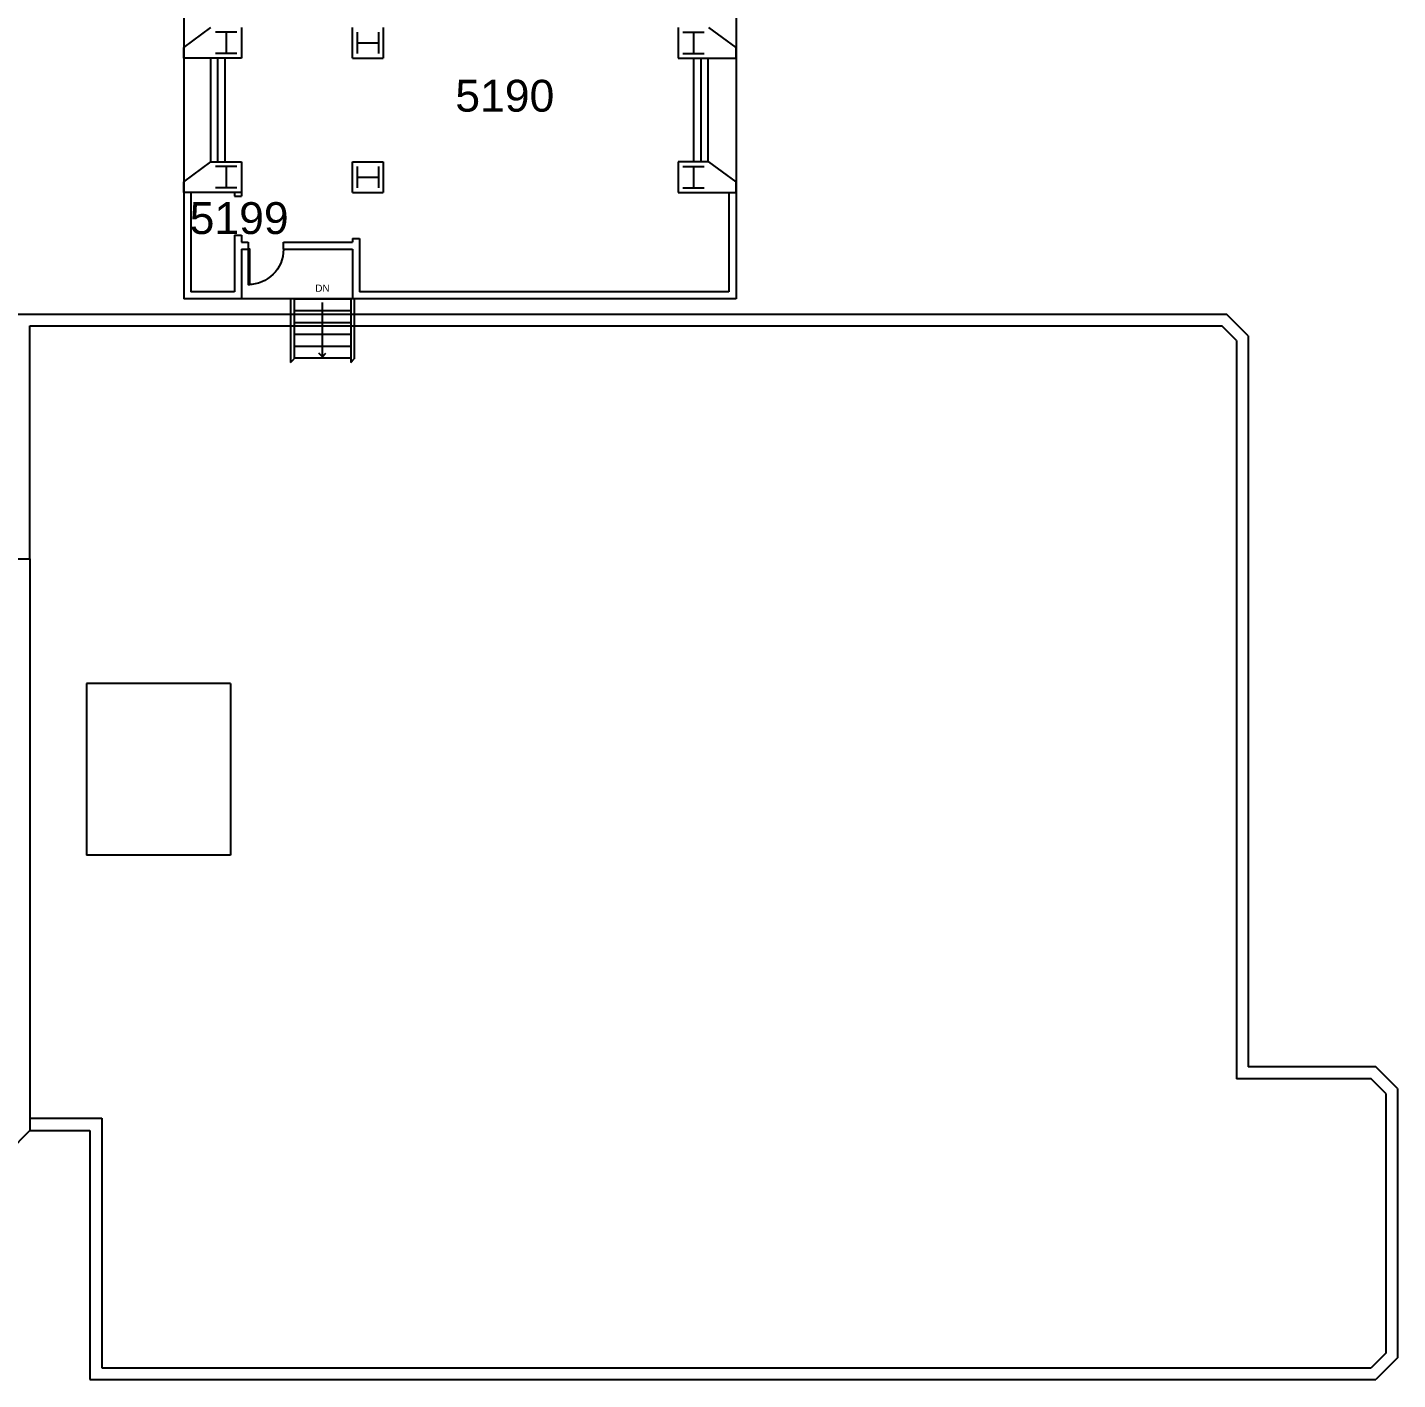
# Model space of a CAD drawing. Extents: x 0 to 5623, y -76 to 3106.
# Drawn here: x 3059 to 4220, y -76 to 1070 of the extents above; entities that cross this region are included whole.
import ezdxf

# ---------------------------------------------------------------- set-up
doc = ezdxf.new("R2010")
doc.units = 0
doc.header["$MEASUREMENT"] = 0
doc.layers.get('0').update_dxf_attribs({"linetype": 'CONTINUOUS'})
for name, color, linetype in [('A-ANNO-RNUM', 4, 'CONTINUOUS'), ('A-ANNO-TEXT', 4, 'CONTINUOUS'), ('A-DOOR', 2, 'CONTINUOUS'), ('A-FLOR-STRS', 2, 'CONTINUOUS'), ('A-GLAZ', 2, 'CONTINUOUS'), ('A-GLAZ-SILL', 1, 'CONTINUOUS'), ('A-ROOF-MED', 3, 'CONTINUOUS'), ('A-ROOF-THIN', 1, 'CONTINUOUS'), ('A-WALL-FULL', 6, 'CONTINUOUS'), ('S-COLS', 5, 'CONTINUOUS')]:
    doc.layers.add(name, color=color, linetype=linetype)
doc.layers.get('0').freeze()
doc.styles.add('ARIAL', font='arial.ttf')

# ---------------------------------------------------------------- blocks, each defined once
blk = doc.blocks.new('*U8')
for p, q in [((0, 0), (0, 0)), ((-36, 0), (-36, 0))]:
    blk.add_line(p, q)
blk.add_lwpolyline([(0, 0), (0, -36), (-1.75, -36), (-1.75, 0)], close=True)
blk.add_arc((0, 0), 36, 180, 270)

msp = doc.modelspace()

# ---------------------------------------------------------------- linework, layer by layer
at = {"layer": 'A-ANNO-TEXT', "linetype": 'Continuous'}
for p, q in [((3309, 792), (3309, 837)), ((3309, 790.9), (3306, 793.9)), ((3309, 790.9), (3312, 793.9))]:
    msp.add_line(p, q, dxfattribs=at)
at = {"layer": 'A-FLOR-STRS'}
for p, q in [((3282, 840), (3282, 786)), ((3285, 840), (3285, 789)), ((3285, 840), (3333, 840)), ((3333, 840), (3333, 786)), ((3336, 840), (3336, 789)), ((3285, 830), (3333, 830)), ((3285, 820), (3333, 820)), ((3285, 810), (3333, 810)), ((3285, 800), (3333, 800)), ((3285, 790), (3333, 790)), ((3282, 786), (3285, 789)), ((3333, 786), (3336, 789))]:
    msp.add_line(p, q, dxfattribs=at)
at = {"layer": 'A-GLAZ'}
for p, q in [((3220.5, 956), (3220.5, 1044)), ((3629.5, 1044), (3629.5, 956))]:
    msp.add_line(p, q, dxfattribs=at)
at = {"layer": 'A-GLAZ-SILL'}
for p, q in [((3214.5, 956), (3214.5, 1044)), ((3226.5, 956), (3226.5, 1044)), ((3623.5, 1044), (3623.5, 956)), ((3635.5, 1044), (3635.5, 956))]:
    msp.add_line(p, q, dxfattribs=at)
at = {"layer": 'A-ROOF-MED'}
for p, q in [((1560.5, 827.1), (4075.1, 827.1)), ((4093.5, 808.7), (4075.1, 827.1)), ((4093.5, 808.7), (4093.5, 189.1)), ((3231, 514.1), (3109, 514.1)), ((3109, 514.1), (3109, 368.6)), ((3231, 514.1), (3231, 368.6)), ((3231, 368.6), (3109, 368.6)), ((4201.6, 189.1), (4093.5, 189.1)), ((4220, 170.8), (4201.6, 189.1)), ((4220, 170.8), (4220, -57.5)), ((3061, 135.1), (3112, 135.1)), ((3112, 135.1), (3112, 135.1)), ((3112, 135.1), (3112, -75.9)), ((4220, -57.5), (4201.6, -75.9)), ((3112, -75.9), (4201.6, -75.9))]:
    msp.add_line(p, q, dxfattribs=at)
at = {"layer": 'A-ROOF-THIN'}
for p, q in [((3061, 619.6), (3061, 817.1)), ((3061, 817.1), (4071, 817.1)), ((4083.5, 804.6), (4071, 817.1)), ((4083.5, 804.6), (4083.5, 179.1)), ((4197.5, 179.1), (4083.5, 179.1)), ((4210, 166.6), (4197.5, 179.1)), ((4210, 166.6), (4210, -53.4)), ((3061, 145.6), (3122, 145.6)), ((3122, 145.6), (3122, -65.9)), ((4210, -53.4), (4197.5, -65.9)), ((3122, -65.9), (4197.5, -65.9))]:
    msp.add_line(p, q, dxfattribs=at)
at = {"layer": 'A-WALL-FULL'}
for p, q in [((3191.5, 1473.5), (3191.5, 840)), ((3659.5, 1205), (3659.5, 840)), ((3191.5, 1053), (3214.5, 1070)), ((3240.5, 1070), (3240.5, 1044)), ((3334.5, 1044), (3334.5, 1070)), ((3360.5, 1070), (3360.5, 1044)), ((3610.5, 1070), (3610.5, 1044)), ((3659.5, 1053), (3636.5, 1070)), ((3191.5, 1044), (3191.5, 1053)), ((3659.5, 1044), (3659.5, 1053)), ((3240.5, 1044), (3191.5, 1044)), ((3334.5, 1044), (3360.5, 1044)), ((3610.5, 1044), (3659.5, 1044)), ((3191.5, 939), (3214.5, 956)), ((3214.5, 956), (3240.5, 956)), ((3240.5, 956), (3240.5, 930)), ((3334.5, 930), (3334.5, 956)), ((3334.5, 956), (3360.5, 956)), ((3360.5, 956), (3360.5, 930)), ((3636.5, 956), (3610.5, 956)), ((3610.5, 956), (3610.5, 930)), ((3659.5, 939), (3636.5, 956)), ((3191.5, 930), (3191.5, 939)), ((3240.5, 930), (3191.5, 930)), ((3197.5, 930), (3197.5, 846)), ((3234.5, 930), (3234.5, 927)), ((3240.5, 930), (3240.5, 927)), ((3334.5, 930), (3360.5, 930)), ((3610.5, 930), (3659.5, 930)), ((3653.5, 930), (3653.5, 846)), ((3659.5, 930), (3659.5, 939)), ((3234.5, 927), (3240.5, 927)), ((3234.5, 894), (3240.5, 894)), ((3234.5, 894), (3234.5, 846)), ((3240.5, 894), (3240.5, 888)), ((3240.5, 888), (3246, 888)), ((3246, 888), (3246, 882)), ((3276, 882), (3276, 888)), ((3276, 888), (3334.5, 888)), ((3334.5, 891), (3340.5, 891)), ((3334.5, 891), (3334.5, 888)), ((3340.5, 891), (3340.5, 846)), ((3240.5, 882), (3246, 882)), ((3240.5, 882), (3240.5, 840)), ((3276, 882), (3334.5, 882)), ((3334.5, 882), (3334.5, 840)), ((3334.5, 840), (3191.5, 840)), ((3234.5, 846), (3197.5, 846)), ((3659.5, 840), (3334.5, 840)), ((3653.5, 846), (3340.5, 846))]:
    msp.add_line(p, q, dxfattribs=at)
msp.add_lwpolyline([(2874, 135.2), (2874, 309.1), (2936, 309.1), (2936, 619.6), (3061, 619.6), (3061, 135.1), (3042.6, 116.7), (2892.4, 116.7)], close=True, dxfattribs=at)
at = {"layer": 'S-COLS'}
for p, q in [((3236.5, 1066), (3218.5, 1066)), ((3227.5, 1066), (3227.5, 1048)), ((3338.5, 1066), (3338.5, 1048)), ((3338.5, 1057), (3356.5, 1057)), ((3356.5, 1066), (3356.5, 1048)), ((3614.5, 1066), (3632.5, 1066)), ((3623.5, 1066), (3623.5, 1048)), ((3236.5, 1048), (3218.5, 1048)), ((3614.5, 1048), (3632.5, 1048)), ((3236.5, 952), (3218.5, 952)), ((3227.5, 952), (3227.5, 934)), ((3338.5, 952), (3338.5, 934)), ((3338.5, 943), (3356.5, 943)), ((3356.5, 952), (3356.5, 934)), ((3614.5, 952), (3632.5, 952)), ((3623.5, 952), (3623.5, 934)), ((3236.5, 934), (3218.5, 934)), ((3614.5, 934), (3632.5, 934))]:
    msp.add_line(p, q, dxfattribs=at)

# ---------------------------------------------------------------- block references
at = {"layer": 'A-DOOR', "xscale": -0.8333333333333334, "yscale": 0.8333333333333334, "zscale": 0.8333333333333334}
msp.add_blockref('*U8', (3246, 882), dxfattribs=at)

# ---------------------------------------------------------------- texts
at = {"layer": 'A-ANNO-RNUM', "style": 'ARIAL'}
for s, p in [('5190', (3421.6, 998.6)), ('5199', (3196.5, 894.9))]:
    msp.add_text(s, height=27, dxfattribs=at).set_placement(p)
at = {"layer": 'A-ANNO-TEXT', "linetype": 'Continuous', "style": 'ARIAL'}
msp.add_text('DN', height=6, dxfattribs=at).set_placement((3303, 846))

doc.saveas('drawing.dxf')
